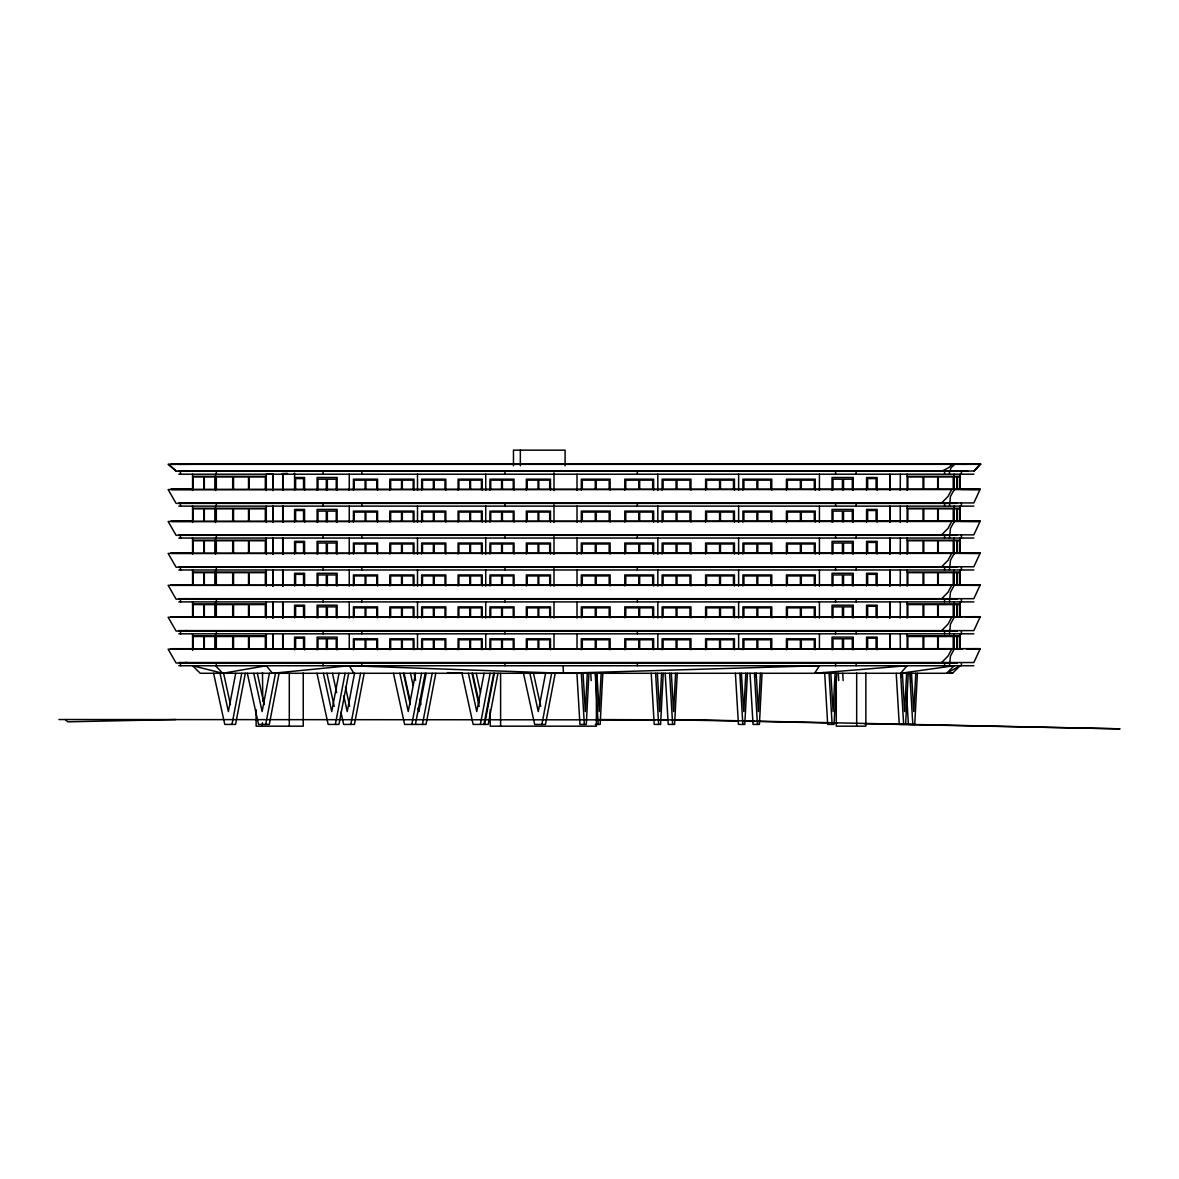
<?xml version="1.0" encoding="UTF-8"?>
<svg xmlns="http://www.w3.org/2000/svg" width="1179" height="1179" viewBox="0 0 1179 1179"><rect width="100%" height="100%" fill="white"/><g stroke="black" fill="none" stroke-linecap="round" stroke-linejoin="round"><path stroke-width="1.5" d="M587.304 673.283L585.329 711.571L583.06 673.283M588.94 673.283L586.302 724.422L579.935 724.422L576.914 673.283M596.471 678.765L596.751 673.283M601.157 673.283L599.183 711.571L596.913 673.283M602.808 673.283L600.155 724.422L595.262 724.422M661.596 673.283L659.621 711.571L657.351 673.283M663.232 673.283L660.594 724.422L654.227 724.422L651.206 673.283M675.596 673.283L673.607 711.571L671.337 673.283M677.232 673.283L674.594 724.422L668.228 724.422L665.192 673.283M741.016 680.578L741.385 673.283L743.816 711.571L745.806 673.283M747.442 673.283L744.789 724.422L738.437 724.422L735.401 673.283M755.813 676.938L756.004 673.283M760.411 673.283L758.421 711.571L756.166 673.283M762.047 673.283L759.409 724.422L753.042 724.422L750.021 673.283M835.071 673.283L833.096 711.571L830.827 673.283M836.722 673.283L834.069 724.422L827.702 724.422L824.681 673.283M902.023 676.938L902.2 673.283M906.622 673.283L904.632 711.571L902.362 673.283M908.257 673.283L905.605 724.422L899.253 724.422L896.217 673.283M910.866 682.405L911.338 673.283M915.759 673.283L913.769 711.571L911.5 673.283M917.395 673.283L914.757 724.422L908.39 724.422L906.548 693.37M262.077 726.176L262.519 722.845M235.697 673.283L228.387 711.571L220.016 673.283M231.983 724.422L241.739 673.283M245.335 673.283L235.564 724.422L224.776 724.422L213.605 673.283M269.431 673.283L262.121 711.571L253.75 673.283M265.717 724.422L275.488 673.283M279.069 673.283L269.298 724.422L258.51 724.422L247.339 673.283M339.051 673.283L331.741 711.571L323.385 673.283M335.352 724.422L345.108 673.283M348.689 673.283L338.933 724.422L328.145 724.422L316.974 673.283M354.54 673.283L347.23 711.571L343.811 695.919M350.841 724.422L360.597 673.283M364.193 673.283L354.422 724.422L343.634 724.422L340.937 712.072M415.539 673.283L408.229 711.571L399.858 673.283M411.825 724.422L421.596 673.283M415.421 724.422L425.177 673.283M426.15 673.283L418.84 711.571L418.088 708.093M422.45 724.422L432.207 673.283M435.803 673.283L426.032 724.422L404.618 724.422L393.447 673.283M484.083 673.283L476.773 711.571L468.402 673.283M480.369 724.422L490.14 673.283M483.965 724.422L493.721 673.283M484.613 724.422L494.384 673.283M497.965 673.283L488.194 724.422L473.162 724.422L461.991 673.283M545.582 673.283L538.272 711.571L529.902 673.283M541.868 724.422L551.639 673.283M555.221 673.283L545.464 724.422L534.662 724.422L523.491 673.283M949.994 471.01L950.996 467.783L954.725 464.32M980.191 489.211L973.839 502.932L178.825 502.932M980.191 521.133L973.839 534.853L178.825 534.853M980.191 553.054L973.839 566.775L178.825 566.775M980.191 584.976L973.839 598.696L178.825 598.696M980.191 616.897L973.839 630.618L178.825 630.618M980.191 648.818L973.839 662.539L178.825 662.539M900.594 673.283L907.137 665.737L814.63 673.283L819.434 665.737L563.415 673.283L349.264 665.737L272.496 673.283L266.292 665.737L222.743 673.283L192.59 665.737L200.268 673.283L952.499 673.283L960.089 665.737L946.634 673.283L954.106 665.737L900.594 673.283L903.659 724.422M973.839 471.01L980.191 464.143L978.334 464.054M979.454 464.084L980.722 464.143L974.37 471.01L178.825 471.01M293.556 474.209L294.588 473.118L294.588 490.213M941.623 502.932L948.019 496.477L951.704 489.55L168.125 489.55L176.098 503.389L957.436 503.389M941.623 534.853L948.019 528.398L951.704 521.472L168.125 521.472L176.098 535.31L957.436 535.31M941.623 566.775L948.019 560.32L951.704 553.393L168.125 553.393L176.098 567.232L957.436 567.232M941.623 598.696L948.019 592.241L951.704 585.315L168.125 585.315L176.098 599.153L957.436 599.153M941.623 630.618L948.019 624.163L951.704 617.236L168.125 617.236L176.098 631.074L957.436 631.074M941.623 662.539L948.019 656.084L951.704 649.157L168.125 649.157L176.098 662.996L957.436 662.996M952.234 464.32L948.55 467.783L942.154 471.01M180.122 502.932L180.696 506.13M180.122 534.853L180.696 538.051M180.122 566.775L180.696 569.973M180.122 598.696L180.696 601.894M180.122 630.618L180.696 633.816M180.122 662.539L180.696 665.737M172.768 489.093L171.78 489.55L972.085 489.049A56.887 0.87 -2.3 0 1 977.494 489.55L960.811 489.418M172.768 521.015L171.78 521.472L972.085 520.971A56.887 0.87 -2.3 0 1 977.494 521.472L960.811 521.339M172.768 552.951L171.78 553.393L972.085 552.892A56.887 0.87 -2.3 0 1 977.494 553.393L960.811 553.26M172.768 584.872L171.78 585.315L972.085 584.813A56.887 0.87 -2.3 0 1 977.494 585.315L960.811 585.182M172.768 616.794L171.78 617.236L972.085 616.735A56.887 0.87 -2.3 0 1 977.494 617.251L965.07 617.192M172.768 648.715L171.78 649.157L972.085 648.656A56.887 0.87 -2.3 0 1 978.894 649.025M180.122 471.01L181.227 471.01M180.122 471.232L180.696 474.209M187.417 502.932L185.132 502.932M187.417 534.853L185.132 534.853M187.417 566.775L185.132 566.775M187.417 598.696L185.132 598.696M187.417 630.618L185.132 630.618M187.417 662.539L185.132 662.539M173.298 464.099L171.78 464.32L173.696 464.334M187.947 471.01L185.132 471.01M980.191 464.143L977.524 464.32M980.722 464.143L976.035 464.128M966.544 649.025L977.524 649.157M273.366 473.929L266.292 474.209L266.292 490.523M282.208 473.59L287.514 473.383M964.201 464.32L965.601 464.29M965.07 464.29L970.008 464.172M175.818 719.544L70.239 721.769L67.719 721.769L65.228 719.529M969.477 464.172L974.222 464.099M204.984 464.143L209.641 464.099M200.916 464.187L205.514 464.143M196.952 464.217L201.447 464.187M193.12 464.246L197.482 464.217M969.109 464.099L972.616 464.069M189.48 464.275L193.651 464.246M186.046 464.305L190.011 464.275M182.863 464.32L186.577 464.305M972.085 464.069L975.151 464.054M179.945 464.334L183.393 464.32M177.351 464.334L180.475 464.334M974.62 464.054L977.244 464.054M170.867 464.099L969.639 464.099M979.587 464.32L168.125 464.32L176.098 471.232L967.782 471.232M178.825 474.209L973.839 474.209M192.59 476.331L266.292 476.331M907.137 476.331L960.089 476.331M192.59 476.891L203.82 476.891L203.82 489.359M960.089 476.891L954.238 476.891L954.238 489.359M294.588 477.51L304.565 477.51L304.565 490.213M170.867 489.093L191.116 489.093M979.056 489.55L954.194 489.55L950.466 496.477L949.463 506.13M178.825 506.13L973.839 506.13M192.59 508.252L266.292 508.252M907.137 508.252L960.089 508.252M192.59 508.827L203.82 508.827L203.82 521.28M960.089 508.827L954.238 508.827L954.238 521.28M170.867 521.015L191.116 521.015M979.056 521.472L954.194 521.472L950.466 528.398L949.463 538.051M178.825 538.051L973.839 538.051M192.59 540.174L266.292 540.174M907.137 540.174L960.089 540.174M192.59 540.748L203.82 540.748L203.82 553.202M960.089 540.748L954.238 540.748L954.238 553.202M170.867 552.951L191.116 552.951M979.056 553.393L954.194 553.393L950.466 560.32L949.463 569.973M178.825 569.973L973.839 569.973M192.59 572.095L266.292 572.095M907.137 572.095L960.089 572.095M192.59 572.67L203.82 572.67L203.82 585.123M960.089 572.67L954.238 572.67L954.238 585.123M170.867 584.872L191.116 584.872M979.056 585.315L954.194 585.315L950.466 592.241L949.463 601.894M178.825 601.894L973.839 601.894M192.59 604.016L266.292 604.016M907.137 604.016L960.089 604.016M192.59 604.591L203.82 604.591L203.82 617.044M960.089 604.591L954.238 604.591L954.238 617.044M170.867 616.794L191.116 616.794M962.595 617.236L954.194 617.236L950.466 624.163L949.463 633.816M178.825 633.816L973.839 633.816M192.59 635.938L266.292 635.938M907.137 635.938L960.089 635.938M192.59 636.513L203.82 636.513L203.82 648.966M960.089 636.513L954.238 636.513L954.238 648.966M170.867 648.715L191.116 648.715M962.595 649.157L954.194 649.157L950.466 656.084L949.463 665.737M178.825 665.737L973.839 665.737M58.95 719.529L697.408 719.897L1120.05 728.843L864.163 723.7M173.166 464.334L175.612 464.334M598.799 719.588L655.539 719.794M659.208 719.809L668.36 719.838M673.857 719.868L738.187 721.032M976.713 464.054L978.865 464.054M973.692 464.099L976.566 464.128M964.731 464.32L960.811 464.261A159.43 4.495 -1.6 0 0 940.65 464.099M743.698 721.15L754.737 721.386M758.406 721.46L827.835 722.933M833.288 723.051L836.913 723.125M821.969 672.634L825.639 672.752M447.46 672.619L462.065 673.15M601.187 673.003L606.699 673.283M185.663 471.01L186.606 471.232M949.139 672.398L952.499 673.283M168.656 464.32L176.629 471.232M215.536 665.737L222.743 673.283M349.264 665.737L353.818 673.283M533.483 673.283L540.719 706.354M476.228 673.283L480.413 692.427M472.646 673.283L479.116 702.876M471.983 673.283L479.219 706.354M414.065 673.283L415.583 680.254M419.768 699.398L420.903 704.615M410.484 673.283L413.136 685.471M404.073 673.283L410.233 701.505M403.439 673.283L410.292 704.615M345.491 687.21L349.677 706.354M332.463 673.283L336.693 692.677M326.966 673.283L334.188 706.354M257.331 673.283L264.184 704.615M223.597 673.283L230.45 704.615M909.775 673.283L912.797 724.422M842.705 673.283L843.147 680.592M838.298 673.283L838.741 680.592M829.088 673.283L832.123 724.422M754.427 673.283L757.449 724.422M739.822 673.283L742.844 724.422M669.613 673.283L672.634 724.422M655.612 673.283L658.648 724.422M595.174 673.283L598.21 724.422M590.767 673.283L591.195 680.592M581.321 673.283L584.342 724.422M563.12 665.737L563.415 673.283M262.49 672.502L262.77 701.431M961.401 471.01L961.401 474.209M961.401 502.932L961.401 506.13M961.401 534.853L961.401 538.051M961.401 566.775L961.401 569.973M961.401 598.696L961.401 601.894M961.401 630.618L961.401 633.816M961.401 662.539L961.401 665.737M960.089 474.209L960.089 489.049M960.089 506.13L960.089 520.971M960.089 538.051L960.089 552.892M960.089 569.973L960.089 584.813M960.089 601.894L960.089 616.735M960.089 633.816L960.089 648.656M959.971 476.891L959.971 489.359M959.971 508.827L959.971 521.28M959.971 540.748L959.971 553.202M959.971 572.67L959.971 585.123M959.971 604.591L959.971 617.044M959.971 636.513L959.971 648.966M959.529 476.891L959.529 489.359M959.529 508.827L959.529 521.28M959.529 540.748L959.529 553.202M959.529 572.67L959.529 585.123M959.529 604.591L959.529 617.044M959.529 636.513L959.529 648.966M957.171 476.891L957.171 489.359M957.171 508.827L957.171 521.28M957.171 540.748L957.171 553.202M957.171 572.67L957.171 585.123M957.171 604.591L957.171 617.044M957.171 636.513L957.171 648.966M957.039 476.891L957.039 489.359M957.039 508.827L957.039 521.28M957.039 540.748L957.039 553.202M957.039 572.67L957.039 585.123M957.039 604.591L957.039 617.044M957.039 636.513L957.039 648.966M954.106 474.209L954.106 490.523M954.106 506.13L954.106 522.444M954.106 538.051L954.106 554.366M954.106 569.973L954.106 584.504M954.106 601.894L954.106 616.44M954.106 633.816L954.106 648.362M953.207 489.359L953.207 476.891L938.292 476.891L938.292 489.359M953.207 521.28L953.207 508.827L938.292 508.827L938.292 521.28M953.207 553.202L953.207 540.748L938.292 540.748L938.292 553.202M953.207 585.123L953.207 572.67L938.292 572.67L938.292 585.123M953.207 617.044L953.207 604.591L938.292 604.591L938.292 617.044M953.207 648.966L953.207 636.513L938.292 636.513L938.292 648.966M949.463 471.01L949.463 474.209M944.585 471.01L944.585 474.209M944.585 502.932L944.585 506.13M944.585 534.853L944.585 538.051M944.585 566.775L944.585 569.973M944.585 598.696L944.585 601.894M944.585 630.618L944.585 633.816M944.585 662.539L944.585 665.737M937.673 489.359L937.673 476.891L923.805 476.891L923.805 489.359M937.673 521.28L937.673 508.827L923.805 508.827L923.805 521.28M937.673 553.202L937.673 540.748L923.805 540.748L923.805 553.202M937.673 585.123L937.673 572.67L923.805 572.67L923.805 585.123M937.673 617.044L937.673 604.591L923.805 604.591L923.805 617.044M937.673 648.966L937.673 636.513L923.805 636.513L923.805 648.966M923.01 489.359L923.01 476.891L907.874 476.891L907.874 489.359M923.01 521.28L923.01 508.827L907.874 508.827L907.874 521.28M923.01 553.202L923.01 540.748L907.874 540.748L907.874 553.202M923.01 585.123L923.01 572.67L907.874 572.67L907.874 585.123M923.01 617.044L923.01 604.591L907.874 604.591L907.874 617.044M923.01 648.966L923.01 636.513L907.874 636.513L907.874 648.966M907.137 474.209L907.137 490.361M907.137 506.13L907.137 522.282M907.137 538.051L907.137 554.204M907.137 569.973L907.137 586.125M907.137 601.894L907.137 618.047M907.137 633.816L907.137 648.656M900.329 474.209L900.24 490.361M900.24 506.13L900.24 522.282M900.329 538.051L900.24 554.204M900.329 569.973L900.24 586.125M900.329 601.894L900.24 618.047M900.24 633.816L900.329 648.185M877.147 490.213L877.147 477.51L866.565 477.51L866.565 490.213M877.147 522.135L877.147 509.431L866.565 509.431L866.565 522.135M877.147 554.056L877.147 541.353L866.565 541.353L866.565 554.056M877.147 585.978L877.147 573.274L866.565 573.274L866.565 585.978M877.147 617.914L877.147 605.195L866.565 605.195L866.565 617.914M877.147 649.835L877.147 637.117L866.565 637.117L866.565 649.835M876.071 489.329L876.071 478.586L867.641 478.586L867.641 489.329M876.071 521.251L876.071 510.507L867.641 510.507L867.641 521.251M876.071 553.172L876.071 542.428L867.641 542.428L867.641 553.172M876.071 585.093L876.071 574.35L867.641 574.35L867.641 585.093M876.071 617.015L876.071 606.271L867.641 606.271L867.641 617.015M876.071 648.936L876.071 638.193L867.641 638.193L867.641 648.936M865.872 673.062L865.872 726.176L836.279 726.176L836.279 676.731M856.676 673.062L856.676 726.176M856.131 471.01L856.131 474.209M856.131 502.932L856.131 506.13M856.131 534.853L856.131 538.051M856.131 566.775L856.131 569.973M856.131 598.696L856.131 601.894M856.131 630.618L856.131 633.816M856.131 662.539L856.131 665.737M853.257 490.213L853.257 477.495L832.035 477.495L832.035 490.213M853.257 522.135L853.257 509.416L832.035 509.416L832.035 522.135M853.257 554.056L853.257 541.353L832.035 541.353L832.035 554.056M853.257 585.978L853.257 573.274L832.035 573.274L832.035 585.978M853.257 617.899L853.257 605.195L832.035 605.195L832.035 617.899M853.257 649.821L853.257 637.117L832.035 637.117L832.035 649.821M852.314 489.889L852.314 479.175L843.53 479.175L843.53 489.889M852.314 521.811L852.314 511.096L843.53 511.096L843.53 521.811M852.314 553.732L852.314 543.018L843.53 543.018L843.53 553.732M852.314 585.654L852.314 574.939L843.53 574.939L843.53 585.654M852.314 617.575L852.314 606.861L843.53 606.861L843.53 617.575M852.314 649.496L852.314 638.782L843.53 638.782L843.53 649.496M842.41 489.889L842.41 479.175L832.993 479.175L832.993 489.889M842.41 521.811L842.41 511.096L832.993 511.096L832.993 521.811M842.41 553.732L842.41 543.018L832.993 543.018L832.993 553.732M842.41 585.654L842.41 574.939L832.993 574.939L832.993 585.654M842.41 617.575L842.41 606.861L832.993 606.861L832.993 617.575M842.41 649.496L842.41 638.782L832.993 638.782L832.993 649.496M835.602 471.01L835.602 474.209M835.602 502.932L835.602 506.13M835.602 534.853L835.602 538.051M835.602 566.775L835.602 569.973M835.602 598.696L835.602 601.894M835.602 630.618L835.602 633.816M835.602 662.539L835.602 665.737M819.434 474.209L819.434 490.361M819.434 506.13L819.434 522.282M819.434 538.051L819.434 554.204M819.434 569.973L819.434 586.125M819.434 601.894L819.434 618.047M819.434 633.816L819.434 648.185M815.249 490.14L815.249 479.175L786.408 479.175L786.408 490.14M815.249 522.061L815.249 511.096L786.408 511.096L786.408 522.061M815.249 553.983L815.249 543.018L786.408 543.018L786.408 553.983M815.249 585.904L815.249 574.939L786.408 574.939L786.408 585.904M815.249 617.825L815.249 606.861L786.408 606.861L786.408 617.825M815.249 649.747L815.249 638.782L786.408 638.782L786.408 649.747M814.276 489.241L814.276 480.162L801.307 480.162L801.307 489.241M814.276 521.162L814.276 512.084L801.307 512.084L801.307 521.162M814.276 553.084L814.276 544.005L801.307 544.005L801.307 553.084M814.276 585.005L814.276 575.927L801.307 575.927L801.307 585.005M814.276 616.926L814.276 607.848L801.307 607.848L801.307 616.926M814.276 648.848L814.276 639.77L801.307 639.77L801.307 648.848M800.364 489.241L800.364 480.162L787.38 480.162L787.38 489.241M800.364 521.162L800.364 512.084L787.38 512.084L787.38 521.162M800.364 553.084L800.364 544.005L787.38 544.005L787.38 553.084M800.364 585.005L800.364 575.927L787.38 575.927L787.38 585.005M800.364 616.926L800.364 607.848L787.38 607.848L787.38 616.926M800.364 648.848L800.364 639.77L787.38 639.77L787.38 648.848M771.759 490.14L771.759 479.175L742.917 479.175L742.917 490.14M771.759 522.061L771.759 511.096L742.917 511.096L742.917 522.061M771.759 553.983L771.759 543.018L742.917 543.018L742.917 553.983M771.759 585.904L771.759 574.939L742.917 574.939L742.917 585.904M771.759 617.825L771.759 606.861L742.917 606.861L742.917 617.825M771.759 649.747L771.759 638.782L742.917 638.782L742.917 649.747M770.786 489.241L770.786 480.162L757.817 480.162L757.817 489.241M770.786 521.162L770.786 512.084L757.817 512.084L757.817 521.162M770.786 553.084L770.786 544.005L757.817 544.005L757.817 553.084M770.786 585.005L770.786 575.927L757.817 575.927L757.817 585.005M770.786 616.926L770.786 607.848L757.817 607.848L757.817 616.926M770.786 648.848L770.786 639.77L757.817 639.77L757.817 648.848M756.874 489.241L756.874 480.162L743.905 480.162L743.905 489.241M756.874 521.162L756.874 512.084L743.905 512.084L743.905 521.162M756.874 553.084L756.874 544.005L743.905 544.005L743.905 553.084M756.874 585.005L756.874 575.927L743.905 575.927L743.905 585.005M756.874 616.926L756.874 607.848L743.905 607.848L743.905 616.926M756.874 648.848L756.874 639.77L743.905 639.77L743.905 648.848M738.629 474.209L738.629 490.361M738.629 506.13L738.629 522.282M738.629 538.051L738.629 554.204M738.629 569.973L738.629 586.125M738.629 601.894L738.629 618.047M738.629 633.816L738.629 648.185M734.443 490.14L734.443 479.175L705.602 479.175L705.602 490.14M734.443 522.061L734.443 511.096L705.602 511.096L705.602 522.061M734.443 553.983L734.443 543.018L705.602 543.018L705.602 553.983M734.443 585.904L734.443 574.939L705.602 574.939L705.602 585.904M734.443 617.825L734.443 606.861L705.602 606.861L705.602 617.825M734.443 649.747L734.443 638.782L705.602 638.782L705.602 649.747M733.471 489.241L733.471 480.162L720.487 480.162L720.487 489.241M733.471 521.162L733.471 512.084L720.487 512.084L720.487 521.162M733.471 553.084L733.471 544.005L720.487 544.005L720.487 553.084M733.471 585.005L733.471 575.927L720.487 575.927L720.487 585.005M733.471 616.926L733.471 607.848L720.487 607.848L720.487 616.926M733.471 648.848L733.471 639.77L720.487 639.77L720.487 648.848M719.558 489.241L719.558 480.162L706.575 480.162L706.575 489.241M719.558 521.162L719.558 512.084L706.575 512.084L706.575 521.162M719.558 553.084L719.558 544.005L706.575 544.005L706.575 553.084M719.558 585.005L719.558 575.927L706.575 575.927L706.575 585.005M719.558 616.926L719.558 607.848L706.575 607.848L706.575 616.926M719.558 648.848L719.558 639.77L706.575 639.77L706.575 648.848M690.953 490.14L690.953 479.175L662.112 479.175L662.112 490.14M690.953 522.061L690.953 511.096L662.112 511.096L662.112 522.061M690.953 553.983L690.953 543.018L662.112 543.018L662.112 553.983M690.953 585.904L690.953 574.939L662.112 574.939L662.112 585.904M690.953 617.825L690.953 606.861L662.112 606.861L662.112 617.825M690.953 649.747L690.953 638.782L662.112 638.782L662.112 649.747M689.966 489.241L689.966 480.162L676.997 480.162L676.997 489.241M689.966 521.162L689.966 512.084L676.997 512.084L676.997 521.162M689.966 553.084L689.966 544.005L676.997 544.005L676.997 553.084M689.966 585.005L689.966 575.927L676.997 575.927L676.997 585.005M689.966 616.926L689.966 607.848L676.997 607.848L676.997 616.926M689.966 648.848L689.966 639.77L676.997 639.77L676.997 648.848M676.068 489.241L676.068 480.162L663.099 480.162L663.099 489.241M676.068 521.162L676.068 512.084L663.099 512.084L663.099 521.162M676.068 553.084L676.068 544.005L663.099 544.005L663.099 553.084M676.068 585.005L676.068 575.927L663.099 575.927L663.099 585.005M676.068 616.926L676.068 607.848L663.099 607.848L663.099 616.926M676.068 648.848L676.068 639.77L663.099 639.77L663.099 648.848M657.823 474.209L657.823 490.361M657.823 506.13L657.823 522.282M657.823 538.051L657.823 554.204M657.823 569.973L657.823 586.125M657.823 601.894L657.823 618.047M657.823 633.816L657.823 648.185M653.638 490.14L653.638 479.175L624.796 479.175L624.796 490.14M653.638 522.061L653.638 511.096L624.796 511.096L624.796 522.061M653.638 553.983L653.638 543.018L624.796 543.018L624.796 553.983M653.638 585.904L653.638 574.939L624.796 574.939L624.796 585.904M653.638 617.825L653.638 606.861L624.796 606.861L624.796 617.825M653.638 649.747L653.638 638.782L624.796 638.782L624.796 649.747M652.665 489.241L652.665 480.162L639.681 480.162L639.681 489.241M652.665 521.162L652.665 512.084L639.681 512.084L639.681 521.162M652.665 553.084L652.665 544.005L639.681 544.005L639.681 553.084M652.665 585.005L652.665 575.927L639.681 575.927L639.681 585.005M652.665 616.926L652.665 607.848L639.681 607.848L639.681 616.926M652.665 648.848L652.665 639.77L639.681 639.77L639.681 648.848M638.753 489.241L638.753 480.162L625.769 480.162L625.769 489.241M638.753 521.162L638.753 512.084L625.769 512.084L625.769 521.162M638.753 553.084L638.753 544.005L625.769 544.005L625.769 553.084M638.753 585.005L638.753 575.927L625.769 575.927L625.769 585.005M638.753 616.926L638.753 607.848L625.769 607.848L625.769 616.926M638.753 648.848L638.753 639.77L625.769 639.77L625.769 648.848M637.323 471.01L637.323 474.209M637.323 502.932L637.323 506.13M637.323 534.853L637.323 538.051M637.323 566.775L637.323 569.973M637.323 598.696L637.323 601.894M637.323 630.618L637.323 633.816M637.323 662.539L637.323 665.737M610.147 490.14L610.147 479.175L581.306 479.175L581.306 490.14M610.147 522.061L610.147 511.096L581.306 511.096L581.306 522.061M610.147 553.983L610.147 543.018L581.306 543.018L581.306 553.983M610.147 585.904L610.147 574.939L581.306 574.939L581.306 585.904M610.147 617.825L610.147 606.861L581.306 606.861L581.306 617.825M610.147 649.747L610.147 638.782L581.306 638.782L581.306 649.747M609.16 489.241L609.16 480.162L596.191 480.162L596.191 489.241M609.16 521.162L609.16 512.084L596.191 512.084L596.191 521.162M609.16 553.084L609.16 544.005L596.191 544.005L596.191 553.084M609.16 585.005L609.16 575.927L596.191 575.927L596.191 585.005M609.16 616.926L609.16 607.848L596.191 607.848L596.191 616.926M609.16 648.848L609.16 639.77L596.191 639.77L596.191 648.848M596.382 673.062L596.382 726.176L490.213 726.176L490.213 709.758M595.262 489.241L595.262 480.162L582.293 480.162L582.293 489.241M595.262 521.162L595.262 512.084L582.293 512.084L582.293 521.162M595.262 553.084L595.262 544.005L582.293 544.005L582.293 553.084M595.262 585.005L595.262 575.927L582.293 575.927L582.293 585.005M595.262 616.926L595.262 607.848L582.293 607.848L582.293 616.926M595.262 648.848L595.262 639.77L582.293 639.77L582.293 648.848M577.017 474.209L577.017 490.361M577.017 506.13L577.017 522.282M577.017 538.051L577.017 554.204M577.017 569.973L577.017 586.125M577.017 601.894L577.017 618.047M577.017 633.816L577.017 648.185M565.095 465.793L565.095 450.157L513.469 450.157L513.469 465.793M553.997 472.779L553.997 490.523M553.997 504.7L553.997 522.444M553.997 536.622L553.997 554.366M553.997 568.543L553.997 586.125M553.997 601.894L553.997 618.047M553.997 633.816L553.997 648.362M550.49 490.14L550.49 479.175L526.335 479.175L526.335 490.14M550.49 522.061L550.49 511.096L526.335 511.096L526.335 522.061M550.49 553.983L550.49 543.018L526.335 543.018L526.335 553.983M550.49 585.904L550.49 574.939L526.335 574.939L526.335 585.904M550.49 617.825L550.49 606.861L526.335 606.861L526.335 617.825M550.49 649.747L550.49 638.782L526.335 638.782L526.335 649.747M549.679 489.241L549.679 480.162L538.803 480.162L538.803 489.241M549.679 521.162L549.679 512.084L538.803 512.084L538.803 521.162M549.679 553.084L549.679 544.005L538.803 544.005L538.803 553.084M549.679 585.005L549.679 575.927L538.803 575.927L538.803 585.005M549.679 616.926L549.679 607.848L538.803 607.848L538.803 616.926M549.679 648.848L549.679 639.77L538.803 639.77L538.803 648.848M538.022 489.241L538.022 480.162L527.146 480.162L527.146 489.241M538.022 521.162L538.022 512.084L527.146 512.084L527.146 521.162M538.022 553.084L538.022 544.005L527.146 544.005L527.146 553.084M538.022 585.005L538.022 575.927L527.146 575.927L527.146 585.005M538.022 616.926L538.022 607.848L527.146 607.848L527.146 616.926M538.022 648.848L538.022 639.77L527.146 639.77L527.146 648.848M520.337 450.157L520.337 465.793M514.059 490.14L514.059 479.175L489.919 479.175L489.919 490.14M514.059 522.061L514.059 511.096L489.919 511.096L489.919 522.061M514.059 553.983L514.059 543.018L489.919 543.018L489.919 553.983M514.059 585.904L514.059 574.939L489.919 574.939L489.919 585.904M514.059 617.825L514.059 606.861L489.919 606.861L489.919 617.825M514.059 649.747L514.059 638.782L489.919 638.782L489.919 649.747M513.248 489.241L513.248 480.162L502.387 480.162L502.387 489.241M513.248 521.162L513.248 512.084L502.387 512.084L502.387 521.162M513.248 553.084L513.248 544.005L502.387 544.005L502.387 553.084M513.248 585.005L513.248 575.927L502.387 575.927L502.387 585.005M513.248 616.926L513.248 607.848L502.387 607.848L502.387 616.926M513.248 648.848L513.248 639.77L502.387 639.77L502.387 648.848M504.951 471.01L504.951 474.209M504.951 502.932L504.951 506.13M504.951 534.853L504.951 538.051M504.951 566.775L504.951 569.973M504.951 598.696L504.951 601.894M504.951 630.618L504.951 633.816M504.951 662.539L504.951 665.737M501.591 489.241L501.591 480.162L490.729 480.162L490.729 489.241M501.591 521.162L501.591 512.084L490.729 512.084L490.729 521.162M501.591 553.084L501.591 544.005L490.729 544.005L490.729 553.084M501.591 585.005L501.591 575.927L490.729 575.927L490.729 585.005M501.591 616.926L501.591 607.848L490.729 607.848L490.729 616.926M501.591 648.848L501.591 639.77L490.729 639.77L490.729 648.848M500.603 673.283L500.603 726.176M485.748 474.209L485.748 490.361M485.748 506.13L485.748 522.282M485.748 538.051L485.748 554.204M485.748 569.973L485.748 586.125M485.748 601.894L485.748 618.047M485.748 633.816L485.748 648.185M482.24 490.14L482.24 479.175L458.086 479.175L458.086 490.14M482.24 522.061L482.24 511.096L458.086 511.096L458.086 522.061M482.24 553.983L482.24 543.018L458.086 543.018L458.086 553.983M482.24 585.904L482.24 574.939L458.086 574.939L458.086 585.904M482.24 617.825L482.24 606.861L458.086 606.861L458.086 617.825M482.24 649.747L482.24 638.782L458.086 638.782L458.086 649.747M481.43 489.241L481.43 480.162L470.554 480.162L470.554 489.241M481.43 521.162L481.43 512.084L470.554 512.084L470.554 521.162M481.43 553.084L481.43 544.005L470.554 544.005L470.554 553.084M481.43 585.005L481.43 575.927L470.554 575.927L470.554 585.005M481.43 616.926L481.43 607.848L470.554 607.848L470.554 616.926M481.43 648.848L481.43 639.77L470.554 639.77L470.554 648.848M469.773 489.241L469.773 480.162L458.896 480.162L458.896 489.241M469.773 521.162L469.773 512.084L458.896 512.084L458.896 521.162M469.773 553.084L469.773 544.005L458.896 544.005L458.896 553.084M469.773 585.005L469.773 575.927L458.896 575.927L458.896 585.005M469.773 616.926L469.773 607.848L458.896 607.848L458.896 616.926M469.773 648.848L469.773 639.77L458.896 639.77L458.896 648.848M445.824 490.14L445.824 479.175L421.669 479.175L421.669 490.14M445.824 522.061L445.824 511.096L421.669 511.096L421.669 522.061M445.824 553.983L445.824 543.018L421.669 543.018L421.669 553.983M445.824 585.904L445.824 574.939L421.669 574.939L421.669 585.904M445.824 617.825L445.824 606.861L421.669 606.861L421.669 617.825M445.824 649.747L445.824 638.782L421.669 638.782L421.669 649.747M444.999 489.241L444.999 480.162L434.137 480.162L434.137 489.241M444.999 521.162L444.999 512.084L434.137 512.084L434.137 521.162M444.999 553.084L444.999 544.005L434.137 544.005L434.137 553.084M444.999 585.005L444.999 575.927L434.137 575.927L434.137 585.005M444.999 616.926L444.999 607.848L434.137 607.848L434.137 616.926M444.999 648.848L444.999 639.77L434.137 639.77L434.137 648.848M433.356 489.241L433.356 480.162L422.495 480.162L422.495 489.241M433.356 521.162L433.356 512.084L422.495 512.084L422.495 521.162M433.356 553.084L433.356 544.005L422.495 544.005L422.495 553.084M433.356 585.005L433.356 575.927L422.495 575.927L422.495 585.005M433.356 616.926L433.356 607.848L422.495 607.848L422.495 616.926M433.356 648.848L433.356 639.77L422.495 639.77L422.495 648.848M417.499 474.209L417.499 490.361M417.499 506.13L417.499 522.282M417.499 538.051L417.499 554.204M417.499 569.973L417.499 586.125M417.499 601.894L417.499 618.047M417.499 633.816L417.499 648.185M414.006 490.14L414.006 479.175L389.851 479.175L389.851 490.14M414.006 522.061L414.006 511.096L389.851 511.096L389.851 522.061M414.006 553.983L414.006 543.018L389.851 543.018L389.851 553.983M414.006 585.904L414.006 574.939L389.851 574.939L389.851 585.904M414.006 617.825L414.006 606.861L389.851 606.861L389.851 617.825M414.006 649.747L414.006 638.782L389.851 638.782L389.851 649.747M413.181 489.241L413.181 480.162L402.319 480.162L402.319 489.241M413.181 521.162L413.181 512.084L402.319 512.084L402.319 521.162M413.181 553.084L413.181 544.005L402.319 544.005L402.319 553.084M413.181 585.005L413.181 575.927L402.319 575.927L402.319 585.005M413.181 616.926L413.181 607.848L402.319 607.848L402.319 616.926M413.181 648.848L413.181 639.77L402.319 639.77L402.319 648.848M401.523 489.241L401.523 480.162L390.662 480.162L390.662 489.241M401.523 521.162L401.523 512.084L390.662 512.084L390.662 521.162M401.523 553.084L401.523 544.005L390.662 544.005L390.662 553.084M401.523 585.005L401.523 575.927L390.662 575.927L390.662 585.005M401.523 616.926L401.523 607.848L390.662 607.848L390.662 616.926M401.523 648.848L401.523 639.77L390.662 639.77L390.662 648.848M377.575 490.14L377.575 479.175L353.42 479.175L353.42 490.14M377.575 522.061L377.575 511.096L353.42 511.096L353.42 522.061M377.575 553.983L377.575 543.018L353.42 543.018L353.42 553.983M377.575 585.904L377.575 574.939L353.42 574.939L353.42 585.904M377.575 617.825L377.575 606.861L353.42 606.861L353.42 617.825M377.575 649.747L377.575 638.782L353.42 638.782L353.42 649.747M376.749 489.241L376.749 480.162L365.888 480.162L365.888 489.241M376.749 521.162L376.749 512.084L365.888 512.084L365.888 521.162M376.749 553.084L376.749 544.005L365.888 544.005L365.888 553.084M376.749 585.005L376.749 575.927L365.888 575.927L365.888 585.005M376.749 616.926L376.749 607.848L365.888 607.848L365.888 616.926M376.749 648.848L376.749 639.77L365.888 639.77L365.888 648.848M365.107 489.241L365.107 480.162L354.245 480.162L354.245 489.241M365.107 521.162L365.107 512.084L354.245 512.084L354.245 521.162M365.107 553.084L365.107 544.005L354.245 544.005L354.245 553.084M365.107 585.005L365.107 575.927L354.245 575.927L354.245 585.005M365.107 616.926L365.107 607.848L354.245 607.848L354.245 616.926M365.107 648.848L365.107 639.77L354.245 639.77L354.245 648.848M361.835 471.01L361.835 474.209M361.835 502.932L361.835 506.13M361.835 534.853L361.835 538.051M361.835 566.775L361.835 569.973M361.835 598.696L361.835 601.894M361.835 630.618L361.835 633.816M361.835 662.539L361.835 665.737M349.264 474.209L349.264 490.361M349.264 506.13L349.264 522.282M349.264 538.051L349.264 554.204M349.264 569.973L349.264 586.125M349.264 601.894L349.264 618.047M349.264 633.816L349.264 648.185M337.135 490.213L337.135 477.495L317.107 477.495L317.107 490.213M337.135 522.135L337.135 509.416L317.107 509.416L317.107 522.135M337.135 554.056L337.135 541.353L317.107 541.353L317.107 554.056M337.135 585.978L337.135 573.274L317.107 573.274L317.107 585.978M337.135 617.899L337.135 605.195L317.107 605.195L317.107 617.899M337.135 649.821L337.135 637.117L317.107 637.117L317.107 649.821M336.236 489.889L336.236 479.175L327.349 479.175L327.349 489.889M336.236 521.811L336.236 511.096L327.349 511.096L327.349 521.811M336.236 553.732L336.236 543.018L327.349 543.018L327.349 553.732M336.236 585.654L336.236 574.939L327.349 574.939L327.349 585.654M336.236 617.575L336.236 606.861L327.349 606.861L327.349 617.575M336.236 649.496L336.236 638.782L327.349 638.782L327.349 649.496M326.288 489.889L326.288 479.175L318.006 479.175L318.006 489.889M326.288 521.811L326.288 511.096L318.006 511.096L318.006 521.811M326.288 553.732L326.288 543.018L318.006 543.018L318.006 553.732M326.288 585.654L326.288 574.939L318.006 574.939L318.006 585.654M326.288 617.575L326.288 606.861L318.006 606.861L318.006 617.575M326.288 649.496L326.288 638.782L318.006 638.782L318.006 649.496M323.061 471.01L323.061 474.209M323.061 502.932L323.061 506.13M323.061 534.853L323.061 538.051M323.061 566.775L323.061 569.973M323.061 598.696L323.061 601.894M323.061 630.618L323.061 633.816M323.061 662.539L323.061 665.737M304.565 522.135L304.565 509.431L294.588 509.431L294.588 522.135M304.565 554.056L304.565 541.353L294.588 541.353L294.588 554.056M304.565 585.978L304.565 573.274L294.588 573.274L294.588 585.978M304.565 617.914L304.565 605.195L294.588 605.195L294.588 617.914M304.565 649.835L304.565 637.117L294.588 637.117L294.588 649.835M303.548 489.329L303.548 478.586L295.605 478.586L295.605 489.329M303.548 521.251L303.548 510.507L295.605 510.507L295.605 521.251M303.548 553.172L303.548 542.428L295.605 542.428L295.605 553.172M303.548 585.093L303.548 574.35L295.605 574.35L295.605 585.093M303.548 617.015L303.548 606.271L295.605 606.271L295.605 617.015M303.548 648.936L303.548 638.193L295.605 638.193L295.605 648.936M303.239 673.062L303.239 726.176L256.123 726.176L256.123 709.684M289.297 673.062L289.297 726.176M282.975 474.209L282.975 490.361M282.975 506.13L282.975 522.282M282.975 538.051L282.975 554.204M282.975 569.973L282.975 586.125M282.975 601.894L282.975 618.047M282.975 633.816L282.975 648.185M282.695 474.209L282.695 489.108M282.695 506.13L282.695 522.282M282.695 538.051L282.695 554.204M282.695 569.973L282.695 586.125M282.695 601.894L282.695 618.047M282.695 633.816L282.695 648.185M273.086 474.209L273.086 490.361M273.086 506.13L273.086 522.282M273.086 538.051L273.086 554.204M273.086 569.973L273.086 586.125M273.086 601.894L273.086 618.047M273.086 633.816L273.086 648.185M272.791 474.209L272.791 490.611M272.791 506.13L272.791 522.282M272.791 538.051L272.791 554.204M272.791 569.973L272.791 586.125M272.791 601.894L272.791 618.047M272.791 633.816L272.791 648.185M266.292 506.13L266.292 522.444M266.292 538.051L266.292 554.366M266.292 569.973L266.292 586.125M266.292 601.894L266.292 618.047M266.292 633.816L266.292 648.362M265.319 489.359L265.319 476.891L249.196 476.891L249.196 489.359M265.319 521.28L265.319 508.827L249.196 508.827L249.196 521.28M265.319 553.202L265.319 540.748L249.196 540.748L249.196 553.202M265.319 585.123L265.319 572.67L249.196 572.67L249.196 585.123M265.319 617.044L265.319 604.591L249.196 604.591L249.196 617.044M265.319 648.966L265.319 636.513L249.196 636.513L249.196 648.966M248.518 489.359L248.518 476.891L233.53 476.891L233.53 489.359M248.518 521.28L248.518 508.827L233.53 508.827L233.53 521.28M248.518 553.202L248.518 540.748L233.53 540.748L233.53 553.202M248.518 585.123L248.518 572.67L233.53 572.67L233.53 585.123M248.518 617.044L248.518 604.591L233.53 604.591L233.53 617.044M248.518 648.966L248.518 636.513L233.53 636.513L233.53 648.966M232.69 489.359L232.69 476.891L216.332 476.891L216.332 489.359M232.69 521.28L232.69 508.827L216.332 508.827L216.332 521.28M232.69 553.202L232.69 540.748L216.332 540.748L216.332 553.202M232.69 585.123L232.69 572.67L216.332 572.67L216.332 585.123M232.69 617.044L232.69 604.591L216.332 604.591L216.332 617.044M232.69 648.966L232.69 636.513L216.332 636.513L216.332 648.966M216.332 471.01L216.332 474.209M216.332 502.932L216.332 506.13M216.332 534.853L216.332 538.051M216.332 566.775L216.332 569.973M216.332 598.696L216.332 601.894M216.332 630.618L216.332 633.816M216.332 662.539L216.332 665.737M215.536 474.209L215.536 490.523M215.536 506.13L215.536 522.444M215.536 538.051L215.536 554.366M215.536 569.973L215.536 584.813M215.536 601.894L215.536 616.735M215.536 633.816L215.536 648.656M215.064 489.359L215.064 476.891L204.321 476.891L204.321 489.359M215.064 521.28L215.064 508.827L204.321 508.827L204.321 521.28M215.064 553.202L215.064 540.748L204.321 540.748L204.321 553.202M215.064 585.123L215.064 572.67L204.321 572.67L204.321 585.123M215.064 617.044L215.064 604.591L204.321 604.591L204.321 617.044M215.064 648.966L215.064 636.513L204.321 636.513L204.321 648.966M193.076 476.891L193.076 489.359M193.076 508.827L193.076 521.28M193.076 540.748L193.076 553.202M193.076 572.67L193.076 585.123M193.076 604.591L193.076 617.044M193.076 636.513L193.076 648.966M192.59 474.209L192.59 490.523M192.59 506.13L192.59 522.444M192.59 538.051L192.59 554.366M192.59 569.973L192.59 584.813M192.59 601.894L192.59 616.735M192.59 633.816L192.59 650.395M941.181 464.099A159.43 4.495 -1.6 0 1 961.327 464.261M889.836 490.361L889.836 474.209L889.747 490.361M889.836 522.282L889.836 506.13L889.747 522.282M889.836 554.204L889.836 538.051L889.747 554.204M889.836 586.125L889.836 569.973L889.747 586.125M889.836 618.047L889.836 601.894L889.747 618.047M889.836 648.185L889.836 633.816L889.747 648.185"/></g></svg>
